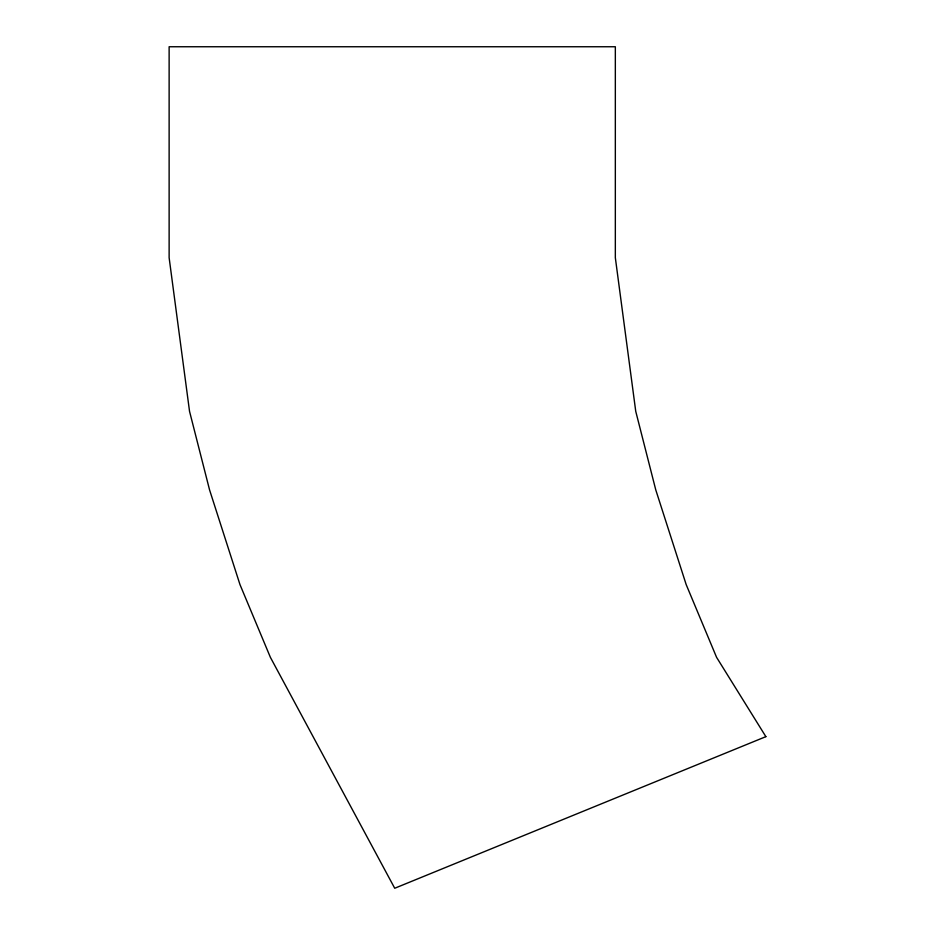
<?xml version="1.0" encoding="UTF-8"?>
<svg xmlns="http://www.w3.org/2000/svg" width="935" height="935" viewBox="0 0 935 935"><rect width="100%" height="100%" fill="white"/><g stroke="black" fill="none" stroke-linecap="round" stroke-linejoin="round"><path stroke-width="1.4" d="M765.87 736.651L394.722 888.25L270.39 657.34L239.968 584.574L209.557 489.87L189.536 411.33L169.13 257.721L169.13 46.75L615.335 46.75L615.335 257.721L635.742 411.33L655.762 489.87L686.173 584.574L716.584 657.34L765.87 736.651"/></g></svg>
